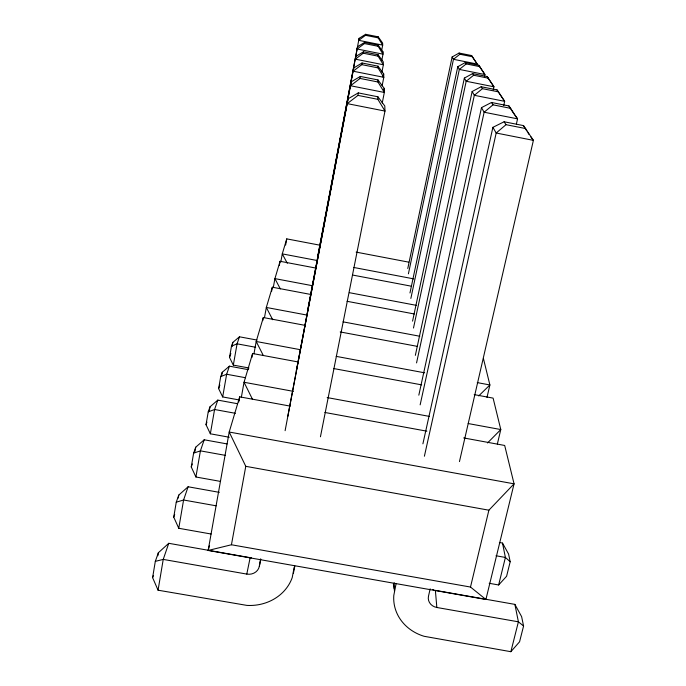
<?xml version="1.0" encoding="UTF-8"?>
<svg xmlns="http://www.w3.org/2000/svg" width="686" height="686" viewBox="0 0 686 686"><rect width="100%" height="100%" fill="white"/><g stroke="black" fill="none" stroke-linecap="round" stroke-linejoin="round"><path stroke-width="1.03" d="M320.439 436.785L384.975 111.072L377.892 99.341L377.9 96.786L358.272 92.902L348.154 98.75L285.11 430.679M382.256 102.96L384.332 92.447L377.969 81.994L377.986 79.936L360.339 76.438L351.223 81.814L287.768 416.471M382.153 85.707L383.8 77.304L378.037 67.88L378.046 66.19L362.028 62.992L353.736 67.965L296.266 371.023M378.106 54.751L383.268 61.912L383.363 64.75L378.097 56.166L378.106 54.751L363.434 51.819L355.82 56.441L355.331 59.159L383.363 64.75L381.93 72.099M381.768 60.462L383.002 54.168L378.14 46.296L378.149 45.087L364.618 42.378L357.595 46.699L307.928 308.674M381.665 50.378L382.685 45.13L378.183 37.859L378.192 36.821L365.629 34.3L359.104 38.347L317.764 256.05M377.9 96.786L384.795 105.987L384.975 111.072L347.27 103.629L357.955 95.397L358.272 92.902M377.986 79.936L384.186 88.348L384.332 92.447L350.512 85.75L360.09 78.444L360.339 76.438M378.046 66.19L383.688 73.925L383.8 77.304L353.144 71.207L361.822 64.647L362.028 62.992M355.331 59.159L363.254 53.208L363.434 51.819M378.149 45.087L382.917 51.759L383.002 54.168L357.174 49.006L364.472 43.561L364.618 42.378M378.192 36.821L382.617 43.055L382.685 45.13L358.744 40.337L365.509 35.312L365.629 34.3M251.53 557.829A10.616 9.613 7.3 0 1 250.15 557.667L168.747 543.303L158.363 552.745L155.31 561.362L152.609 577.646L158.063 590.2L246.943 605.404A45.851 41.357 7.2 0 0 292.219 577.595L294.191 567.228M396.054 583.846L393.798 595.465A45.37 40.748 -3.7 0 0 424.154 636.299L510.864 651.7L519.568 641.804L523.572 626.018L521.626 616.663L514.886 604.383L435.37 590.354L436.845 607.487L518.402 621.816L523.572 626.018M157.857 555.754L158.363 552.745M158.063 590.2L163.234 559.407L168.747 543.303M211.108 534.017L178.763 528.28L173.738 517.141L176.259 502.178L178.772 495.086L188.11 486.768L219.323 492.351M178.274 498.045L178.772 495.086M178.763 528.28L183.582 500.008L188.11 486.768M220.172 481.349L195.913 476.993L191.257 466.969L193.624 453.137L195.724 447.203L204.205 439.777L227.083 443.928M195.004 451.422L195.724 447.203M195.913 476.993L200.415 450.856L204.205 439.777M229.261 437.239L210.353 433.801L206.023 424.711L208.235 411.849L210.019 406.807L217.796 400.11L237.528 403.72M209.341 410.734L210.019 406.807M210.353 433.801L214.572 409.508L217.796 400.11M239.345 399.989L222.676 396.937L218.628 388.61L220.712 376.605L222.247 372.275L229.416 366.17L248.332 369.66M221.732 375.251L222.247 372.275M248.975 367.996L233.326 365.106L229.518 357.432L231.491 346.164L232.82 342.4L239.474 336.8L257.087 340.076M222.676 396.937L226.646 374.247L229.416 366.17M232.108 346.464L232.82 342.4M233.326 365.106L237.073 343.823L239.474 336.8M238.762 402.013L239.688 396.842L290.161 406.103M241.335 397.348L244.036 382.265L252.602 353.513L297.758 361.891M251.882 357.509L252.602 353.513M253.957 353.865L256.187 341.482L263.313 317.541L305.45 325.43M262.755 320.654L263.313 317.541M264.487 317.584L266.322 307.448L272.351 287.211L311.273 294.551M271.605 291.318L272.351 287.211M353.144 71.207L353.736 67.965M357.174 49.006L357.595 46.699M358.744 40.337L359.104 38.347M273.268 287.657L274.915 278.619L280.077 261.289L315.843 268.072M279.331 265.396L280.077 261.289M280.814 261.923L282.28 253.88L286.757 238.874L320.405 245.288M285.625 245.082L286.757 238.874M209.539 545.413L208.15 550.464L485.902 599.478L514.063 483.836L229.201 432.034L208.15 550.464L231.439 544.761L245.777 466.326L229.201 432.034L239.688 396.842M155.31 561.362L163.234 559.407L246.789 574.088A10.899 9.827 7.2 0 0 259.325 566.336L260.654 559.227M259.325 566.336L260.723 558.97M382.505 53.86L382.917 51.759M383.062 77.081L383.688 73.925M383.774 90.449L384.186 88.348M293.376 573.376L294.834 566.019M246.789 574.088L250.15 557.667M407.776 268.5L452.117 56.981L459.097 53.045L471.548 55.54L477.207 64.055L453.463 59.305L452.117 56.981M408.41 273.825L453.463 59.305L459.877 54.237L472.448 56.758M409.979 292.965L457.768 66.722L465.314 62.537L478.725 65.221L484.925 74.534L484.47 76.626M410.854 298.436L459.328 69.423L466.223 63.918L479.771 66.628M412.569 321.134L464.353 78.093L472.577 73.616L487.103 76.523L493.954 86.796L493.26 89.926M413.487 328.028L466.188 81.257L473.64 75.246L488.329 78.178M415.347 355.357L472.14 91.521L481.16 86.736L497.016 89.892L504.656 101.331L503.73 105.515M416.556 362.911L474.326 95.303L482.43 88.674L498.482 91.864M418.829 395.17L481.478 107.642L491.476 102.488L508.918 105.944L517.553 118.85L516.378 124.072M420.149 404.86L484.136 112.221L493.02 104.838L510.693 108.345M422.902 443.825L492.891 127.339L504.107 121.765L523.487 125.598L533.391 140.356L459.457 461.592M424.394 456.233L496.184 133.015L506.011 124.681L525.682 128.565M430.173 588.837L428.493 596.134A10.787 9.69 -3.7 0 0 436.845 607.487M486.991 397.417L489.89 384.957L483.476 358.752M497.341 444.074L500.789 429.547L493.105 398.12L474.206 394.613M485.902 599.478L470.502 587.045L488.886 510.195L514.063 483.836L504.682 445.463L463.676 437.934M489.187 583.289L498.636 584.969L505.402 557.444L502.495 543.072L499.357 542.506M502.495 543.072L508.583 554.014L510.187 561.723L506.594 576.274L498.636 584.969M510.864 651.7L518.402 621.816L514.886 604.383M152.609 577.646L153.287 575.691M173.738 517.141L174.69 514.414M191.257 466.969L192.32 463.933M206.023 424.711L206.923 422.13M218.628 388.61L219.863 385.069M229.518 357.432L230.865 353.582M487.532 442.95L500.789 429.547L468.169 423.545M478.691 395.942L489.89 384.957L477.259 382.608M231.491 346.164L237.073 343.823L255.689 347.279M220.712 376.605L226.646 374.247L245.571 377.737M208.235 411.849L214.572 409.508L235.409 413.315M193.624 453.137L200.415 450.856L225.531 455.393M176.259 502.178L183.582 500.008L216.141 505.814M231.439 544.761L470.502 587.045M496.021 555.771L505.402 557.444L510.187 561.723M245.777 466.326L488.886 510.195M293.488 391.372L244.036 382.265L252.508 399.321M327.162 397.571L429.239 416.368M324.864 412.466L426.864 431.185M333.473 368.511L421.693 384.872M307.319 315.14L266.322 307.448L272.702 319.745M343.06 321.845L419.798 336.243M340.213 331.938L417.114 346.327M300.399 349.706L256.187 341.482L263.33 355.537M336.191 356.368L424.617 372.815M312.653 285.753L274.915 278.619L280.342 288.917M349.346 292.682L416.428 305.364M347.03 301.291L414.344 313.982M356.154 252.114L408.727 262.146M317.001 260.483L282.28 253.88L287.305 263.278M353.822 267.48L413.787 278.885M352.664 275.06L411.574 286.242M357.955 95.397L377.892 99.341M363.254 53.208L378.097 56.166M361.822 64.647L378.037 67.88M360.09 78.444L377.969 81.994M365.509 35.312L378.183 37.859M364.472 43.561L378.14 46.296M477.207 64.055L471.548 55.54M514.86 115.197L517.553 118.85L484.136 112.221L481.478 107.642M530.621 136.591L533.391 140.356L496.184 133.015L492.891 127.339M459.097 53.045L459.877 54.237M465.314 62.537L466.223 63.918M472.577 73.616L473.64 75.246M481.16 86.736L482.43 88.674M491.476 102.488L493.02 104.838M504.107 121.765L506.011 124.681M478.725 65.221L484.925 74.534L459.328 69.423L457.768 66.722M497.016 89.892L504.656 101.331L474.326 95.303L472.14 91.521M487.103 76.523L493.954 86.796L466.188 81.257L464.353 78.093M508.918 105.944L514.063 114.099M523.487 125.598L526.839 130.932M527.954 132.707L529.069 134.49M394.227 582.783L394.424 591.169M394.158 588.965A44.221 39.874 -3.7 0 1 393.404 583.803M434.049 590.037A10.513 9.475 -3.7 0 1 432.789 589.566"/></g></svg>
